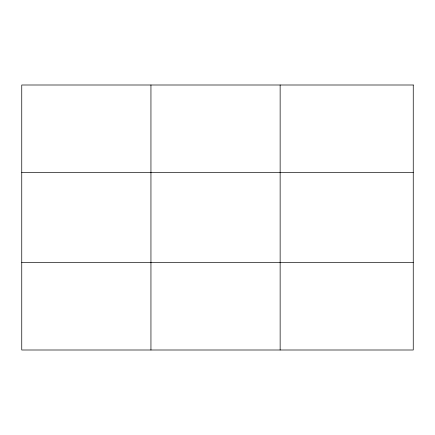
<?xml version="1.0" encoding="UTF-8"?>
<svg xmlns="http://www.w3.org/2000/svg" width="435" height="435" viewBox="0 0 435 435"><rect width="100%" height="100%" fill="white"/><g stroke="black" fill="none" stroke-linecap="round" stroke-linejoin="round"><path stroke-width="0.65" d="M150.945 84.999L150.945 350.001M280.14 84.999L280.14 350.001M21.75 172.45L413.25 172.45M21.75 262.55L413.25 262.55M413.25 84.999L413.25 350.001L21.75 350.001L21.75 84.999L413.25 84.999"/></g></svg>
